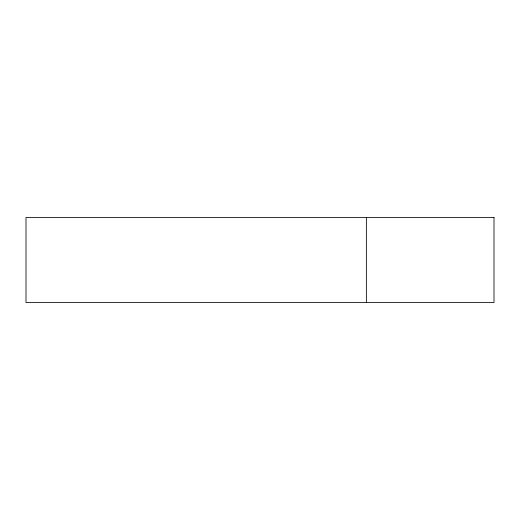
<?xml version="1.0" encoding="UTF-8"?>
<svg xmlns="http://www.w3.org/2000/svg" width="520" height="520" viewBox="0 0 520 520"><rect width="100%" height="100%" fill="white"/><g stroke="black" fill="none" stroke-linecap="round" stroke-linejoin="round"><path stroke-width="0.78" d="M366.366 217.458L366.366 302.543M494 217.458L26 217.458L26 302.543L494 302.543L494 217.458"/></g></svg>
